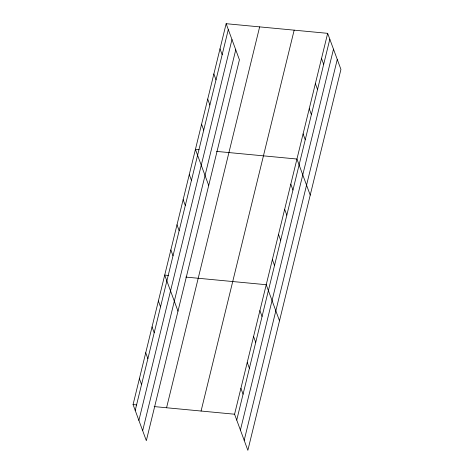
<?xml version="1.0" encoding="UTF-8"?>
<svg xmlns="http://www.w3.org/2000/svg" width="474" height="474" viewBox="0 0 474 474"><rect width="100%" height="100%" fill="white"/><g stroke="black" fill="none" stroke-linecap="round" stroke-linejoin="round"><path stroke-width="0.71" d="M226.145 23.7L239.423 59.783L146.336 440.66L133.064 404.577L226.145 23.7L327.664 33.34L340.936 69.423L247.855 450.3L234.577 414.217L327.664 33.34M135.22 410.437L228.302 29.566M138.888 420.414L231.97 39.538M142.668 430.688L235.75 49.811M166.564 407.759L259.645 26.882M201.077 411.035L294.158 30.158M236.739 420.077L329.821 39.206M240.407 430.054L333.489 49.178M244.187 440.328L337.269 59.451M199.068 149.737L195.424 149.387L208.702 185.47M216.547 151.396L296.943 159.027L310.221 195.11M168.353 275.424L164.709 275.08L177.987 311.163M185.832 277.083L266.228 284.72L279.506 320.803M133.064 404.577L136.702 404.92M154.18 406.579L234.577 414.217M321.52 58.48L323.677 64.34M315.376 83.614L317.533 89.479M309.232 108.753L311.388 114.619M303.087 133.893L305.244 139.753M290.799 184.167L292.956 190.033M284.661 209.307L286.817 215.166M220.001 48.84L222.158 54.7M278.516 234.44L280.673 240.306M213.857 73.974L216.014 79.839M272.372 259.58L274.529 265.446M207.713 99.113L209.869 104.979M201.569 124.253L203.725 130.113M259.9 310.618L262.057 316.478M253.566 336.516L255.723 342.382M189.286 174.527L191.443 180.393M247.238 362.414L249.395 368.28M183.142 199.667L185.298 205.526M240.911 388.319L243.067 394.178M176.998 224.8L179.154 230.666M170.853 249.94L173.01 255.806M158.381 300.978L160.538 306.838M152.053 326.876L154.21 332.742M145.719 352.774L147.876 358.64M139.392 378.679L141.548 384.538"/></g></svg>
